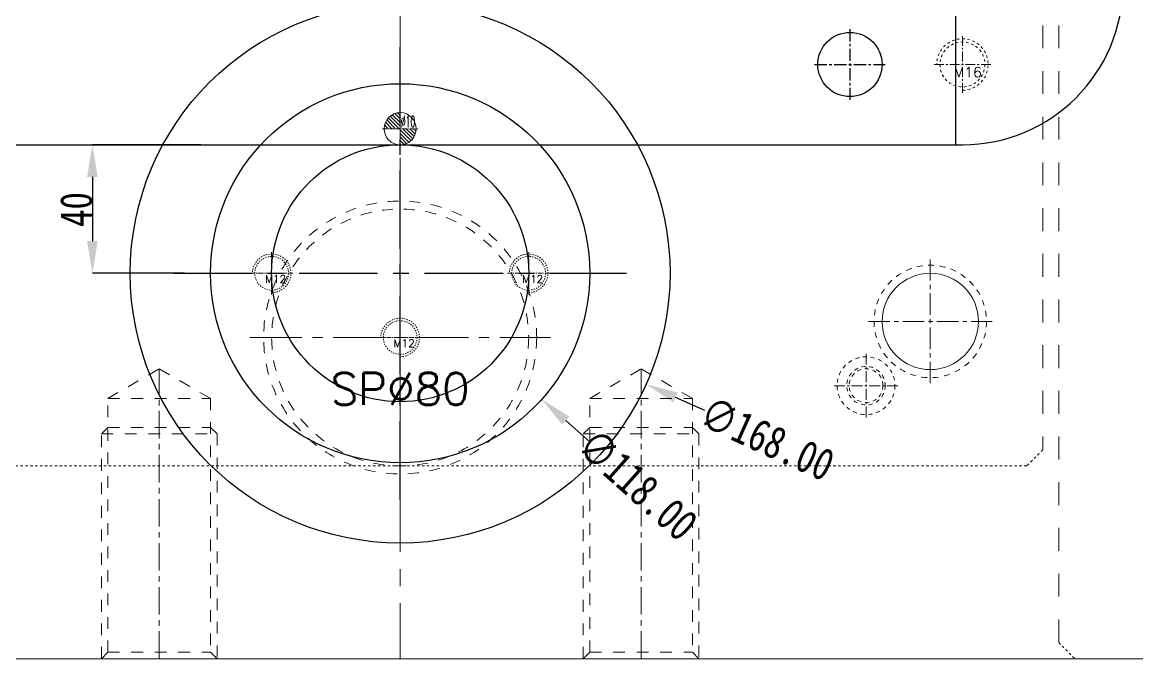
# Model space of a CAD drawing. Header units: millimetres. Extents: x -569 to 1807, y -7664 to 1724.
# Drawn here: x 165.7 to 512.5, y -1317.2 to -1119.1 of the extents above; entities that cross this region are included whole.
import ezdxf
from ezdxf.enums import TextEntityAlignment as Align

# ---------------------------------------------------------------- set-up
doc = ezdxf.new("R2010")
doc.units = ezdxf.units.MM
doc.header["$LTSCALE"] = 16.335
doc.header["$PDMODE"] = 3
doc.header["$PDSIZE"] = 0.3125
doc.linetypes.add('CENTER', pattern=[0.6, 0.375, -0.075, 0.075, -0.075])
doc.linetypes.add('HIDDEN', pattern=[0.2, 0.1, -0.1])
doc.layers.get('0').update_dxf_attribs({"linetype": 'CONTINUOUS'})
doc.layers.get('Defpoints').update_dxf_attribs({"linetype": 'CONTINUOUS'})
for name, color, linetype, lineweight in [('center', 1, 'CENTER', 9), ('epin', 13, 'CONTINUOUS', 9), ('moldbase', 7, 'CONTINUOUS', 20), ('screw', 33, 'CONTINUOUS', 13), ('sp', 193, 'CONTINUOUS', 9)]:
    doc.layers.add(name, color=color, linetype=linetype, lineweight=lineweight)
doc.styles.get("Standard").update_dxf_attribs({"font": 'txt', "width": 0.8})
doc.styles.add('TXT', font='txt.shx', dxfattribs={"bigfont": 'gbcbig.shx'})
doc.styles.add('TXT05', font='txt.shx', dxfattribs={"width": 0.5, "bigfont": 'gbcbig.shx'})
doc.dimstyles.get("Standard").update_dxf_attribs({"dimtxt": 0.15625, "dimasz": 0.1875, "dimexe": 0.125, "dimexo": 0.0625, "dimtad": 0, "dimtih": 1, "dimtoh": 1, "dimdsep": 46, "dimtxsty": 'Standard', "dimcen": 0.09, "dimadec": 0, "dimazin": 0, "dimtp": 0.01, "dimtm": 0.01, "dimtfac": 1, "dimtofl": 0, "dimtmove": 0, "dimatfit": 3, "dimfxl": 0, "dimtolj": 1, "dimarcsym": 0})
doc.dimstyles.new('副本 ISO-25-1', dxfattribs={"dimtxt": 10, "dimasz": 10, "dimexe": 0, "dimexo": 0, "dimgap": 0, "dimtad": 1, "dimtxsty": 'Standard', "dimcen": 0, "dimclrd": 6, "dimclre": 6, "dimclrt": 4, "dimazin": 0, "dimtfac": 1, "dimtofl": 0, "dimtmove": 0, "dimatfit": 3, "dimfxl": 0, "dimarcsym": 0})

# ---------------------------------------------------------------- blocks, each defined once
blk = doc.blocks.new('screw_m16_g')
at = {"layer": 'screw', "color": 1, "linetype": 'CENTER', "ltscale": 0.497582}
for p, q in [((0, -8.8), (0, 8.8)), ((-8.8, 0), (8.8, 0))]:
    blk.add_line(p, q, dxfattribs=at)
at = {"layer": 'screw', "linetype": 'HIDDEN', "ltscale": 0.497582}
blk.add_circle((0, 0), 7, dxfattribs=at)
at = {"layer": 'screw', "color": 92, "linetype": 'HIDDEN', "ltscale": 0.497582}
blk.add_arc((0, 0), 8, 270, 180, dxfattribs=at)
at = {"layer": 'screw', "color": 6, "style": 'TXT'}
blk.add_text('M16', height=3.2, dxfattribs=at).set_placement((-2.72, -4))
blk = doc.blocks.new('*D14')
at = {"color": 6, "lineweight": -2}
blk.add_line((342.28, -1249.74), (334.81, -1243.09), dxfattribs=at)
at = {"color": 6}
blk.add_solid([(335.92, -1241.84), (333.7, -1244.33), (327.34, -1236.44)], dxfattribs=at)
at = {"layer": 'Defpoints', "color": 0}
for p in [(239.2, -1157.98), (327.34, -1236.44)]:
    blk.add_point(p, dxfattribs=at)
at = {"color": 4, "insert": (357.22, -1263.03), "char_height": 10, "attachment_point": 5, "rotation": 318.3271}
blk.add_mtext('\\A1;∅118.00', dxfattribs=at)
blk = doc.blocks.new('*D15')
at = {"color": 6, "lineweight": -2}
blk.add_line((378.07, -1239.98), (368.95, -1235.87), dxfattribs=at)
at = {"color": 6}
blk.add_solid([(369.64, -1234.35), (368.27, -1237.38), (359.84, -1231.75)], dxfattribs=at)
at = {"layer": 'Defpoints', "color": 0}
for p in [(206.7, -1162.67), (359.84, -1231.75)]:
    blk.add_point(p, dxfattribs=at)
at = {"color": 4, "insert": (397.51, -1248.75), "char_height": 10, "attachment_point": 5, "rotation": 335.7179}
blk.add_mtext('\\A1;∅168.00', dxfattribs=at)
blk = doc.blocks.new('2')
at = {"layer": 'moldbase', "color": 1, "linetype": 'CENTER', "ltscale": 1.08846}
for p, q in [((2448.27, -1231.46), (2448.27, -1192.96)), ((2429.02, -1212.21), (2467.52, -1212.21))]:
    blk.add_line(p, q, dxfattribs=at)
at = {"layer": 'moldbase', "color": 1, "linetype": 'CENTER', "ltscale": 0.55978}
for p, q in [((2428.27, -1242.11), (2428.27, -1222.31)), ((2438.17, -1232.21), (2418.37, -1232.21))]:
    blk.add_line(p, q, dxfattribs=at)
at = {"layer": 'moldbase', "color": 8, "linetype": 'HIDDEN', "ltscale": 1.08846}
blk.add_circle((2448.27, -1212.21), 17.5, dxfattribs=at)
at = {"layer": 'moldbase'}
blk.add_circle((2448.27, -1212.21), 15, dxfattribs=at)
at = {"layer": 'moldbase', "color": 8, "linetype": 'HIDDEN', "ltscale": 0.746373}
for radius in [9, 6, 5.25]:
    blk.add_circle((2428.27, -1232.21), radius, dxfattribs=at)
blk = doc.blocks.new('sp_80_th', base_point=(283.27, -1197.21))
at = {"layer": 'sp', "color": 1, "linetype": 'CENTER', "ltscale": 2.643404}
for p, q in [((283.27, -1243.96), (283.27, -1150.46)), ((236.52, -1197.21), (330.02, -1197.21))]:
    blk.add_line(p, q, dxfattribs=at)
at = {"layer": 'sp', "linetype": 'HIDDEN', "ltscale": 2.073258}
for radius in [42.5, 40]:
    blk.add_circle((283.27, -1197.21), radius, dxfattribs=at)
at = {"layer": 'sp', "color": 6, "style": 'TXT'}
blk.add_text('SP%%c80', height=10, dxfattribs=at).set_placement((283.27, -1213.21), align=Align.MIDDLE)
blk = doc.blocks.new('screw_m12_g')
at = {"layer": 'screw', "color": 1, "linetype": 'CENTER', "ltscale": 0.24}
for p, q in [((0, -6.6), (0, 6.6)), ((-6.6, 0), (6.6, 0))]:
    blk.add_line(p, q, dxfattribs=at)
at = {"layer": 'screw', "color": 33, "linetype": 'HIDDEN', "ltscale": 0.24}
blk.add_circle((0, 0), 5.25, dxfattribs=at)
at = {"layer": 'screw', "color": 92, "linetype": 'HIDDEN', "ltscale": 0.24}
blk.add_arc((0, 0), 6, 270, 180, dxfattribs=at)
at = {"layer": 'screw', "color": 6, "style": 'TXT'}
blk.add_text('M12', height=2.4, dxfattribs=at).set_placement((-2.04, -3))
blk = doc.blocks.new('epin_ejp_10')
at = {"layer": 'epin'}
h = blk.add_hatch(dxfattribs=at)
h.set_pattern_fill('_ANSI31', color=123, scale=0.25, angle=90, style=0)
h.set_pattern_definition([(135, (-1645.23396, 6741.0989), (-0.56126601, -0.56126601), [])])
h.paths.add_polyline_path([(0, 5, 0.414214), (-5, 0), (0, 0)])
h.paths.add_polyline_path([(5, 0), (0, 0), (0, -5, 0.414214)])
at = {"layer": 'epin', "color": 1, "linetype": 'CENTER', "ltscale": 0.219913}
for p, q in [((0, -5.5), (0, 5.5)), ((-5.5, 0), (5.5, 0))]:
    blk.add_line(p, q, dxfattribs=at)
at = {"layer": 'epin'}
blk.add_circle((0, 0), 5, dxfattribs=at)
at = {"layer": 'epin', "color": 6, "style": 'TXT05', "width": 0.5}
blk.add_text('%%c10', height=3.5, dxfattribs=at).set_placement((0.2, 0.5))
blk = doc.blocks.new('*D169')
at = {"color": 6, "lineweight": -2}
for p, q in [((221.28, -1157.21), (187.49, -1157.21)), ((187.49, -1167.21), (187.49, -1187.21)), ((216.19, -1197.21), (187.49, -1197.21))]:
    blk.add_line(p, q, dxfattribs=at)
at = {"color": 6}
for points in [[(185.82, -1167.21), (189.15, -1167.21), (187.49, -1157.21)], [(185.82, -1187.21), (189.15, -1187.21), (187.49, -1197.21)]]:
    blk.add_solid(points, dxfattribs=at)
at = {"layer": 'Defpoints', "color": 0}
for p in [(221.28, -1157.21, 0), (187.49, -1197.21), (216.19, -1197.21)]:
    blk.add_point(p, dxfattribs=at)
at = {"color": 4, "insert": (182.49, -1177.37), "char_height": 10, "attachment_point": 5, "rotation": 90}
blk.add_mtext('40', dxfattribs=at)

msp = doc.modelspace()

# ---------------------------------------------------------------- linework, layer by layer
for p, q in [((456.267, -1157.21), (456.267, -1105.21)), ((108.267, -1157.21, 0), (458.267, -1157.21, 0))]:
    msp.add_line(p, q)
at = {"color": 1, "linetype": 'CENTER', "ltscale": 0.621977}
for p, q in [((423.267, -1121.21), (423.267, -1143.21)), ((412.267, -1132.21), (434.267, -1132.21))]:
    msp.add_line(p, q, dxfattribs=at)
at = {"color": 1, "linetype": 'CENTER', "ltscale": 3.980655}
for p, q in [((283.267, -1267.61), (283.267, -1126.81)), ((212.867, -1197.21), (353.667, -1197.21))]:
    msp.add_line(p, q, dxfattribs=at)
for centre, radius in [((283.267, -1197.21), 84), ((423.267, -1132.21), 10), ((283.267, -1197.21), 59), ((283.267, -1197.21), 40)]:
    msp.add_circle(centre, radius)
msp.add_arc((458.267, -1107.21, 0), 50, 270, 0)
at = {"layer": 'center', "color": 1, "linetype": 'CENTER', "ltscale": 2.674503}
msp.add_line((283.267, -1212.21), (283.267, -722.21), dxfattribs=at)
at = {"layer": 'moldbase', "color": 1, "linetype": 'CENTER', "ltscale": 4.353841}
msp.add_line((283.267, -617.21), (283.267, -1317.21), dxfattribs=at)
at = {"layer": 'moldbase', "color": 8, "linetype": 'HIDDEN', "ltscale": 4.353841}
for p, q in [((483.267, -622.21), (483.267, -1252.21)), ((488.267, -622.21), (488.267, -1312.21))]:
    msp.add_line(p, q, dxfattribs=at)
at = {"layer": 'moldbase', "linetype": 'HIDDEN', "ltscale": 2.239118}
for p, q in [((192.267, -1236.21), (208.267, -1226.972)), ((208.267, -1226.972), (224.267, -1236.21)), ((342.267, -1236.21), (358.267, -1226.972)), ((358.267, -1226.972), (374.267, -1236.21)), ((192.267, -1315.21), (192.267, -1236.21)), ((192.267, -1236.21), (224.267, -1236.21)), ((224.267, -1236.21), (224.267, -1315.21)), ((342.267, -1315.21), (342.267, -1236.21)), ((342.267, -1236.21), (374.267, -1236.21)), ((374.267, -1236.21), (374.267, -1315.21)), ((190.267, -1317.21), (192.267, -1315.21)), ((192.267, -1315.21), (224.267, -1315.21)), ((224.267, -1315.21), (226.267, -1317.21)), ((340.267, -1317.21), (342.267, -1315.21)), ((342.267, -1315.21), (374.267, -1315.21)), ((374.267, -1315.21), (376.267, -1317.21))]:
    msp.add_line(p, q, dxfattribs=at)
at = {"layer": 'moldbase', "color": 1, "linetype": 'CENTER', "ltscale": 1.399449}
for p, q in [((208.267, -1317.21), (208.267, -1226.972)), ((358.267, -1317.21), (358.267, -1226.972))]:
    msp.add_line(p, q, dxfattribs=at)
at = {"layer": 'moldbase', "color": 92, "linetype": 'HIDDEN', "ltscale": 2.239118}
for p, q in [((190.267, -1247.21), (192.267, -1245.21)), ((192.267, -1245.21), (224.267, -1245.21)), ((224.267, -1245.21), (226.267, -1247.21)), ((340.267, -1247.21), (342.267, -1245.21)), ((342.267, -1245.21), (374.267, -1245.21)), ((374.267, -1245.21), (376.267, -1247.21)), ((190.267, -1317.21), (190.267, -1247.21)), ((190.267, -1247.21), (226.267, -1247.21)), ((226.267, -1247.21), (226.267, -1317.21)), ((340.267, -1317.21), (340.267, -1247.21)), ((340.267, -1247.21), (376.267, -1247.21)), ((376.267, -1247.21), (376.267, -1317.21))]:
    msp.add_line(p, q, dxfattribs=at)
at = {"layer": 'moldbase', "color": 8, "linetype": 'HIDDEN', "ltscale": 0.466483}
for p, q in [((483.267, -1252.21), (478.267, -1257.21)), ((478.267, -1257.21), (88.267, -1257.21)), ((488.267, -1312.21), (493.267, -1317.21))]:
    msp.add_line(p, q, dxfattribs=at)
at = {"layer": 'moldbase'}
msp.add_line((558.267, -1317.21), (8.267, -1317.21), dxfattribs=at)

# ---------------------------------------------------------------- block references
msp.add_blockref('2', (-2000, 0))
at = {"layer": 'epin'}
msp.add_blockref('epin_ejp_10', (283.267, -1152.21), dxfattribs=at)
at = {"layer": 'screw'}
for name, p in [('screw_m16_g', (458.267, -1132.21)), ('screw_m12_g', (243.267, -1197.21)), ('screw_m12_g', (323.267, -1197.21)), ('screw_m12_g', (283.267, -1217.21))]:
    msp.add_blockref(name, p, dxfattribs=at)
at = {"layer": 'sp'}
msp.add_blockref('sp_80_th', (283.267, -1217.21), dxfattribs=at)

# ---------------------------------------------------------------- dimensions: what is measured, and where the dimension line sits
dim = msp.add_linear_dim(base=(187.485, -1197.21), p1=(221.285, -1157.21, 0), p2=(216.193, -1197.21), angle=90, dimstyle='副本 ISO-25-1', override={"dimfxl": 1.25, "dimarcsym": 1})
dim.commit()
dim.dimension.update_dxf_attribs({"geometry": '*D169', "text_midpoint": (187.485, -1177.369), "dimtype": 160})
for p1, p2, picture, middle in [((239.197, -1157.982), (327.337, -1236.438), '*D14', (357.216, -1263.033)), ((206.699, -1162.667), (359.836, -1231.753), '*D15', (397.513, -1248.751))]:
    dim = msp.add_diameter_dim_2p(p1=p1, p2=p2, dimstyle='Standard', override={"dimtxt": 10, "dimasz": 10, "dimexe": 0, "dimexo": 0, "dimgap": 0, "dimtih": 0, "dimtoh": 0, "dimzin": 0, "dimcen": 0, "dimclrd": 6, "dimclre": 6, "dimclrt": 4, "dimadec": 2, "dimtp": 0, "dimtm": 0, "dimtzin": 0})
    dim.commit()
    dim.dimension.update_dxf_attribs({"geometry": picture, "text_midpoint": middle})

doc.saveas('drawing.dxf')
